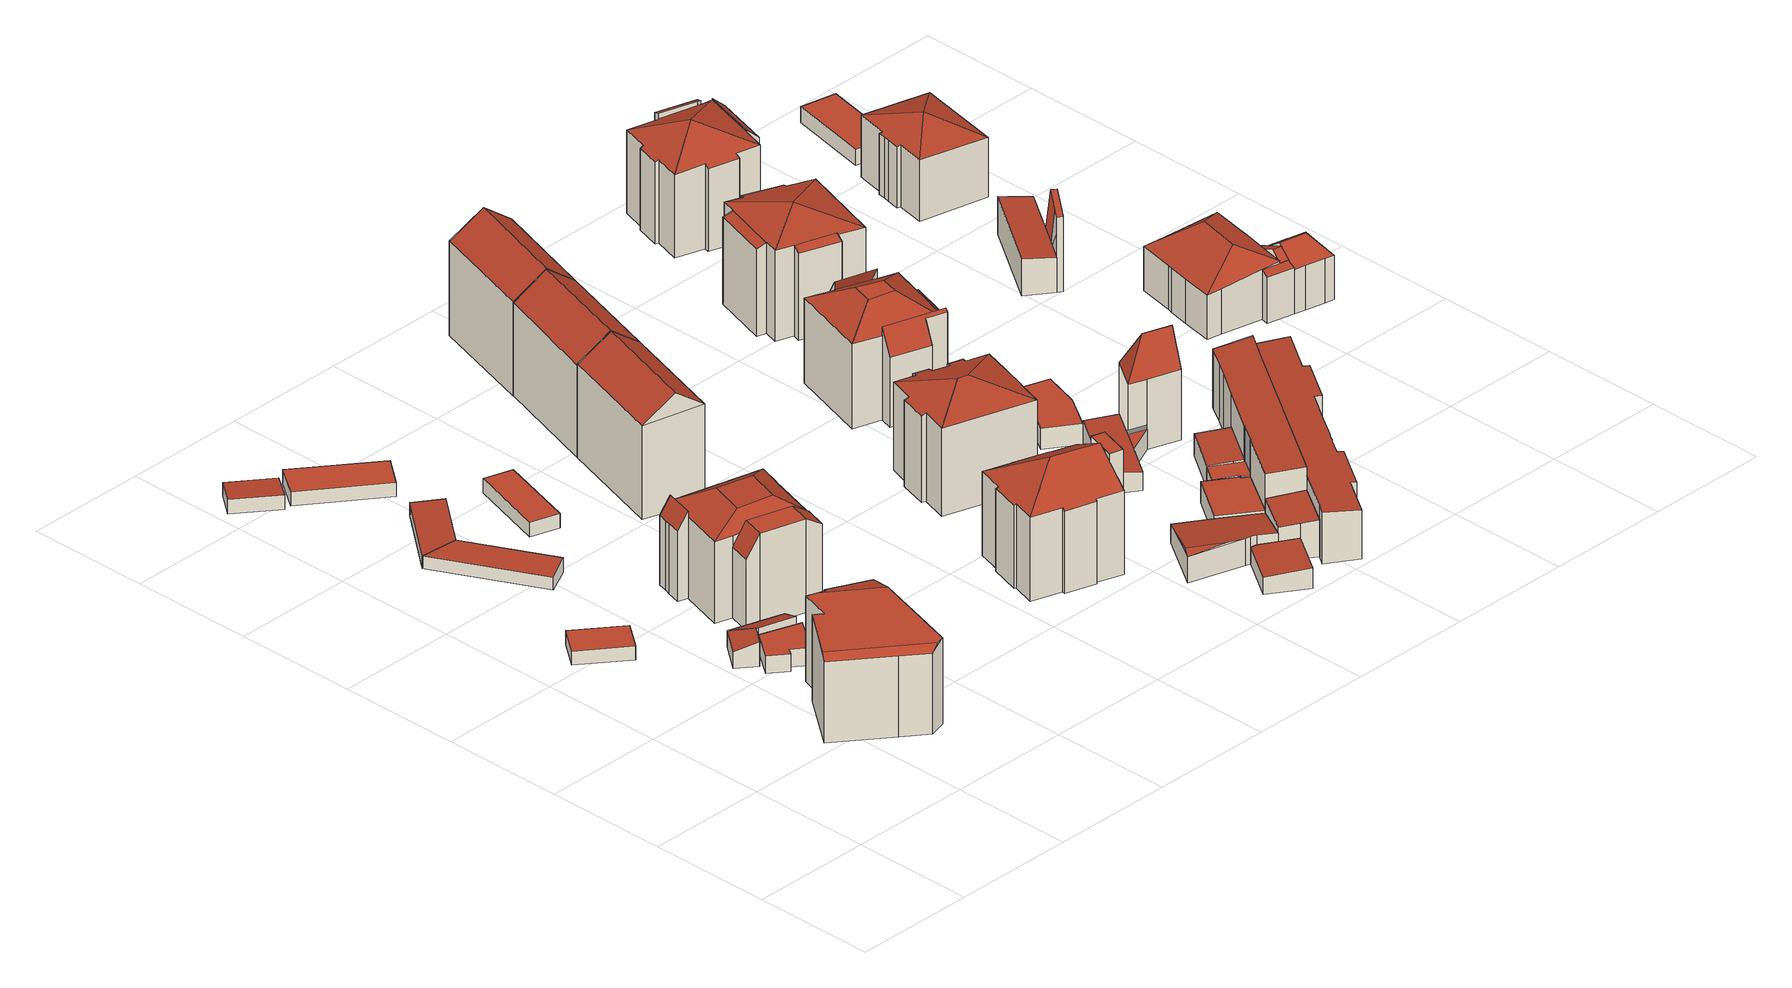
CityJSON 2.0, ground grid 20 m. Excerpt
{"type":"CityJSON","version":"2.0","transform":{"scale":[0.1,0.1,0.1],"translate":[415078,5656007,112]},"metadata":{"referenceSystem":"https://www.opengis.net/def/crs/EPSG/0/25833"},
"CityObjects":{
"building1":{"type":"Building","attributes":{"Dachtyp_tdc":"tdcPolyFlatRoof","Gemeindeschluessel":14612000,"Dachneigung":0,"QualitaetDacherkennung":91,"Geometrietyp2DReferenz":"3000","measuredHeight":2.32,"function":"31001_9998","roofType":"1000"},"geometry":[{"type":"Solid","lod":"2","boundaries":[[[[0,1,2,3]],[[1,4,5,2]],[[4,6,7,5]],[[6,0,3,7]],[[6,4,1,0]],[[3,2,5,7]]]],"semantics":{"surfaces":[{"type":"WallSurface"},{"type":"RoofSurface"},{"type":"GroundSurface"}],"values":[[0,0,0,0,1,2]]}}]},
"building2":{"type":"Building","attributes":{"Dachtyp_tdc":"tdcFreeFormRoof","Gemeindeschluessel":14612000,"Dachneigung":0.481,"QualitaetDacherkennung":54,"Geometrietyp2DReferenz":"3000","measuredHeight":14.29,"function":"31001_9998","roofType":"5000"},"geometry":[{"type":"Solid","lod":"2","boundaries":[[[[8,9,10,11]],[[9,12,13,10]],[[12,14,15,13]],[[14,16,17,15]],[[16,18,19,17]],[[18,20,21,19]],[[20,22,23,21]],[[22,24,25,23]],[[24,26,27,25]],[[26,28,29,27]],[[28,30,31,29]],[[30,32,33,31]],[[32,8,11,33]],[[34,28,26,24,22,20]],[[9,8,35,36,12]],[[35,32,30,34,20,18,16,14,36]],[[30,28,34]],[[8,32,35]],[[14,12,36]],[[11,10,13,15,17,19,21,23,25,27,29,31,33]]]],"semantics":{"surfaces":[{"type":"WallSurface"},{"type":"RoofSurface"},{"type":"GroundSurface"}],"values":[[0,0,0,0,0,0,0,0,0,0,0,0,0,1,1,1,0,0,0,2]]}}]},
"building3":{"type":"Building","attributes":{"Dachtyp_tdc":"tdcPolyFlatRoof","Gemeindeschluessel":14612000,"Dachneigung":20.09,"QualitaetDacherkennung":82,"Geometrietyp2DReferenz":"3000","measuredHeight":4.07,"function":"31001_9998","roofType":"2100"},"geometry":[{"type":"Solid","lod":"2","boundaries":[[[[37,38,39,40]],[[38,41,42,39]],[[41,43,44,42]],[[43,37,40,44]],[[43,41,38,37]],[[40,39,42,44]]]],"semantics":{"surfaces":[{"type":"WallSurface"},{"type":"RoofSurface"},{"type":"GroundSurface"}],"values":[[0,0,0,0,1,2]]}}]},
"building4":{"type":"Building","attributes":{"Dachtyp_tdc":"tdcPolyFlatRoof","Gemeindeschluessel":14612000,"Dachneigung":0,"QualitaetDacherkennung":80,"Geometrietyp2DReferenz":"3000","measuredHeight":2.81,"function":"31001_9998","roofType":"1000"},"geometry":[{"type":"Solid","lod":"2","boundaries":[[[[45,46,47,48]],[[46,49,50,47]],[[49,51,52,50]],[[51,53,54,52]],[[53,55,56,54]],[[55,45,48,56]],[[55,53,51,49,46,45]],[[48,47,50,52,54,56]]]],"semantics":{"surfaces":[{"type":"WallSurface"},{"type":"RoofSurface"},{"type":"GroundSurface"}],"values":[[0,0,0,0,0,0,1,2]]}}]},
"building5":{"type":"Building","attributes":{"Dachtyp_tdc":"tdcPolyFlatRoof","Gemeindeschluessel":14612000,"Dachneigung":2.93,"QualitaetDacherkennung":74,"Geometrietyp2DReferenz":"3000","measuredHeight":2.34,"function":"31001_2463","roofType":"2100"},"geometry":[{"type":"Solid","lod":"2","boundaries":[[[[57,58,59,60]],[[58,61,62,59]],[[61,63,64,62]],[[63,57,60,64]],[[63,61,58,57]],[[60,59,62,64]]]],"semantics":{"surfaces":[{"type":"WallSurface"},{"type":"RoofSurface"},{"type":"GroundSurface"}],"values":[[0,0,0,0,1,2]]}}]},
"building6":{"type":"Building","attributes":{"Dachtyp_tdc":"tdcPolyFlatRoof","Gemeindeschluessel":14612000,"Dachneigung":3.24,"QualitaetDacherkennung":71,"Geometrietyp2DReferenz":"3000","measuredHeight":2.36,"function":"31001_2463","roofType":"2100"},"geometry":[{"type":"Solid","lod":"2","boundaries":[[[[65,66,67,68]],[[66,69,70,67]],[[69,71,72,70]],[[71,69,66,65]],[[68,67,70,72]],[[71,65,68,72]]]],"semantics":{"surfaces":[{"type":"WallSurface"},{"type":"RoofSurface"},{"type":"GroundSurface"}],"values":[[0,0,0,1,2,0]]}}]},
"building7":{"type":"Building","attributes":{"Dachtyp_tdc":"tdcPolyFlatRoof","Gemeindeschluessel":14612000,"Dachneigung":20.41,"QualitaetDacherkennung":67,"Geometrietyp2DReferenz":"3000","measuredHeight":3.92,"function":"31001_9998","roofType":"2100"},"geometry":[{"type":"Solid","lod":"2","boundaries":[[[[73,37,40,39]],[[37,74,75,40]],[[74,76,77,75]],[[76,78,79,77]],[[78,73,39,79]],[[78,76,74,37,73]],[[39,40,75,77,79]]]],"semantics":{"surfaces":[{"type":"WallSurface"},{"type":"RoofSurface"},{"type":"GroundSurface"}],"values":[[0,0,0,0,0,1,2]]}}]},
"building8":{"type":"Building","attributes":{"Dachtyp_tdc":"tdcPolyFlatRoof","Gemeindeschluessel":14612000,"Dachneigung":2.85,"QualitaetDacherkennung":88,"Geometrietyp2DReferenz":"3000","measuredHeight":2.34,"function":"31001_2463","roofType":"2100"},"geometry":[{"type":"Solid","lod":"2","boundaries":[[[[80,81,82,83]],[[81,58,59,82]],[[58,57,60,59]],[[57,80,83,60]],[[57,58,81,80]],[[83,82,59,60]]]],"semantics":{"surfaces":[{"type":"WallSurface"},{"type":"RoofSurface"},{"type":"GroundSurface"}],"values":[[0,0,0,0,1,2]]}}]},
"building9":{"type":"Building","attributes":{"Dachtyp_tdc":"tdcPolyFlatRoof","Gemeindeschluessel":14612000,"Dachneigung":0,"QualitaetDacherkennung":80,"Geometrietyp2DReferenz":"3000","measuredHeight":2.3,"function":"31001_2463","roofType":"1000"},"geometry":[{"type":"Solid","lod":"2","boundaries":[[[[84,85,86,87]],[[85,88,89,86]],[[88,90,91,89]],[[90,84,87,91]],[[90,88,85,84]],[[87,86,89,91]]]],"semantics":{"surfaces":[{"type":"WallSurface"},{"type":"RoofSurface"},{"type":"GroundSurface"}],"values":[[0,0,0,0,1,2]]}}]},
"building10":{"type":"Building","attributes":{"Gemeindeschluessel":14612000,"Geometrietyp2DReferenz":"3000","function":"31001_9998","roofType":"9999"},"children":["building10-1","building10-2","building10-3"]},
"building10-1":{"type":"BuildingPart","attributes":{"Dachtyp_tdc":"tdcCutGableRoof","Dachneigung":0.78,"QualitaetDacherkennung":26,"Geometrietyp2DReferenz":"3000","measuredHeight":15.44,"roofType":"9999"},"parents":["building10"],"geometry":[{"type":"MultiSurface","lod":"2","boundaries":[[[92,93,94,95]],[[93,96,97,94]],[[96,98,99,97]],[[98,100,101,99]],[[100,102,103,101]],[[102,104,105,103]],[[98,96,93,92,106]],[[107,108,104,102,100]],[[106,107,100,98]],[[95,94,97,99,101,103,105,109,110]]],"semantics":{"surfaces":[{"type":"WallSurface"},{"type":"RoofSurface"},{"type":"GroundSurface"}],"values":[0,0,0,0,0,0,1,1,1,2]}}]},
"building10-2":{"type":"BuildingPart","attributes":{"Dachtyp_tdc":"tdcCutTentRoof","Dachneigung":31.89,"QualitaetDacherkennung":54,"Geometrietyp2DReferenz":"3000","measuredHeight":16.78,"roofType":"9999"},"parents":["building10"],"geometry":[{"type":"MultiSurface","lod":"2","boundaries":[[[111,112,113,114]],[[112,115,116,113]],[[115,92,95,116]],[[117,105,104]],[[117,118,119,105]],[[118,120,121,119]],[[122,123,124,125]],[[123,111,114,124]],[[92,115,112,111,123,126,127]],[[118,117,108,128,129,92,127,130]],[[122,120,118,130,131]],[[123,122,131,126]],[[131,130,127,126]],[[114,113,116,95,110,109,105,119,121,125,124]]],"semantics":{"surfaces":[{"type":"WallSurface"},{"type":"RoofSurface"},{"type":"GroundSurface"}],"values":[0,0,0,0,0,0,0,0,1,1,1,1,1,2]}}]},
"building10-3":{"type":"BuildingPart","attributes":{"Dachtyp_tdc":"tdcPolyFlatRoof","Dachneigung":59.83,"QualitaetDacherkennung":34,"Geometrietyp2DReferenz":"3000","measuredHeight":14.35,"roofType":"2100"},"parents":["building10"],"geometry":[{"type":"MultiSurface","lod":"2","boundaries":[[[132,133,134,135]],[[133,136,137,134]],[[136,138,139,137]],[[138,140,122,125,139]],[[141,132,135,121,120]],[[141,140,138,136,133,132]],[[135,134,137,139,125,121]]],"semantics":{"surfaces":[{"type":"WallSurface"},{"type":"RoofSurface"},{"type":"GroundSurface"}],"values":[0,0,0,0,0,1,2]}}]},
"building11":{"type":"Building","attributes":{"Dachtyp_tdc":"tdcPolyFlatRoof","Gemeindeschluessel":14612000,"Dachneigung":0,"QualitaetDacherkennung":66,"Geometrietyp2DReferenz":"3000","measuredHeight":2.48,"function":"31001_2463","roofType":"1000"},"geometry":[{"type":"Solid","lod":"2","boundaries":[[[[142,143,144,145]],[[143,146,147,144]],[[146,148,149,147]],[[148,142,145,149]],[[148,146,143,142]],[[145,144,147,149]]]],"semantics":{"surfaces":[{"type":"WallSurface"},{"type":"RoofSurface"},{"type":"GroundSurface"}],"values":[[0,0,0,0,1,2]]}}]},
"building12":{"type":"Building","attributes":{"Dachtyp_tdc":"tdcGableRoof","Gemeindeschluessel":14612000,"Dachneigung":35.31,"QualitaetDacherkennung":87,"Geometrietyp2DReferenz":"3000","measuredHeight":19.2,"function":"31001_9998","roofType":"3100"},"geometry":[{"type":"Solid","lod":"2","boundaries":[[[[150,151,152,153]],[[151,154,155,152]],[[154,156,157,155]],[[156,150,153,157]],[[154,151,158]],[[150,156,159]],[[151,150,159,158]],[[156,154,158,159]],[[153,152,155,157]]]],"semantics":{"surfaces":[{"type":"WallSurface"},{"type":"RoofSurface"},{"type":"GroundSurface"}],"values":[[0,0,0,0,0,0,1,1,2]]}}]},
"building13":{"type":"Building","attributes":{"Gemeindeschluessel":14612000,"Geometrietyp2DReferenz":"3000","function":"31001_9998","roofType":"9999"},"children":["building13-1","building13-2"]},
"building13-1":{"type":"BuildingPart","attributes":{"Dachtyp_tdc":"tdcPolyFlatRoof","Dachneigung":0,"QualitaetDacherkennung":72,"Geometrietyp2DReferenz":"3000","measuredHeight":17.64,"roofType":"1000"},"parents":["building13"],"geometry":[{"type":"MultiSurface","lod":"2","boundaries":[[[160,161,162]],[[160,163,164,161]],[[163,165,166,164]],[[165,167,168,169,166]],[[167,165,163,160,170,171,172]],[[161,164,166,169,173]]],"semantics":{"surfaces":[{"type":"WallSurface"},{"type":"RoofSurface"},{"type":"GroundSurface"}],"values":[0,0,0,0,1,2]}}]},
"building13-2":{"type":"BuildingPart","attributes":{"Dachtyp_tdc":"tdcHipAndGableRoof","Dachneigung":30.25,"QualitaetDacherkennung":45,"Geometrietyp2DReferenz":"3000","measuredHeight":17.91,"roofType":"5000"},"parents":["building13"],"geometry":[{"type":"MultiSurface","lod":"2","boundaries":[[[174,175,176,177]],[[175,178,179,176]],[[178,162,161,179]],[[168,180,181,169]],[[180,182,183,181]],[[182,184,185,183]],[[184,186,187,185]],[[186,188,189,187]],[[188,190,191,189]],[[190,192,193,191]],[[192,194,195,193]],[[194,196,197,195]],[[196,198,199,197]],[[198,200,201,199]],[[200,202,203,201]],[[202,204,205,203]],[[204,174,177,205]],[[200,198,196,194,192,190,206]],[[190,188,186,184,182,180,168,172,207,206]],[[207,170,162,178,175,174,204,202,200,206]],[[177,176,179,161,173,169,181,183,185,187,189,191,193,195,197,199,201,203,205]]],"semantics":{"surfaces":[{"type":"WallSurface"},{"type":"RoofSurface"},{"type":"GroundSurface"}],"values":[0,0,0,0,0,0,0,0,0,0,0,0,0,0,0,0,0,1,1,1,2]}}]},
"building14":{"type":"Building","attributes":{"Dachtyp_tdc":"tdcGableRoof","Gemeindeschluessel":14612000,"Dachneigung":37.18,"QualitaetDacherkennung":87,"Geometrietyp2DReferenz":"3000","measuredHeight":19.33,"function":"31001_9998","roofType":"3100"},"geometry":[{"type":"Solid","lod":"2","boundaries":[[[[208,209,210,152]],[[209,211,212,210]],[[211,154,155,212]],[[154,208,152,155]],[[211,209,213]],[[208,154,214]],[[209,208,214,213]],[[154,211,213,214]],[[152,210,212,155]]]],"semantics":{"surfaces":[{"type":"WallSurface"},{"type":"RoofSurface"},{"type":"GroundSurface"}],"values":[[0,0,0,0,0,0,1,1,2]]}}]},
"building15":{"type":"Building","attributes":{"Dachtyp_tdc":"tdcPolyFlatRoof","Gemeindeschluessel":14612000,"Dachneigung":5.31,"QualitaetDacherkennung":79,"Geometrietyp2DReferenz":"3000","measuredHeight":3.37,"function":"31001_9998","roofType":"2100"},"geometry":[{"type":"Solid","lod":"2","boundaries":[[[[215,216,217,218]],[[216,219,220,217]],[[219,221,222,220]],[[221,223,224,222]],[[223,225,226,224]],[[225,215,218,226]],[[225,223,221,219,216,215]],[[218,217,220,222,224,226]]]],"semantics":{"surfaces":[{"type":"WallSurface"},{"type":"RoofSurface"},{"type":"GroundSurface"}],"values":[[0,0,0,0,0,0,1,2]]}}]},
"building16":{"type":"Building","attributes":{"Dachtyp_tdc":"tdcFreeFormRoof","Gemeindeschluessel":14612000,"Dachneigung":10.67,"QualitaetDacherkennung":14,"Geometrietyp2DReferenz":"3000","measuredHeight":4.68,"function":"31001_9998","roofType":"5000"},"geometry":[{"type":"Solid","lod":"2","boundaries":[[[[227,228,222,229]],[[228,230,220,222]],[[230,231,217,220]],[[231,232,233,217]],[[232,234,235,233]],[[234,236,237,235]],[[236,238,239,237]],[[238,227,229,239]],[[232,231,230,228,227,238,236,240,241]],[[241,240,234]],[[234,232,241]],[[236,234,240]],[[229,222,220,217,233,235,237,239]]]],"semantics":{"surfaces":[{"type":"WallSurface"},{"type":"RoofSurface"},{"type":"GroundSurface"}],"values":[[0,0,0,0,0,0,0,0,1,1,0,0,2]]}}]},
"building17":{"type":"Building","attributes":{"Dachtyp_tdc":"tdcGableRoof","Gemeindeschluessel":14612000,"Dachneigung":35.47,"QualitaetDacherkennung":88,"Geometrietyp2DReferenz":"3000","measuredHeight":19.32,"function":"31001_9998","roofType":"3100"},"geometry":[{"type":"Solid","lod":"2","boundaries":[[[[242,243,244,245]],[[243,246,247,244]],[[246,211,248,247]],[[211,242,245,248]],[[246,243,249]],[[242,211,250]],[[243,242,250,249]],[[211,246,249,250]],[[245,244,247,248]]]],"semantics":{"surfaces":[{"type":"WallSurface"},{"type":"RoofSurface"},{"type":"GroundSurface"}],"values":[[0,0,0,0,0,0,1,1,2]]}}]},
"building18":{"type":"Building","attributes":{"Gemeindeschluessel":14612000,"Geometrietyp2DReferenz":"3000","function":"31001_9998","roofType":"9999"},"children":["building18-1","building18-2"]},
"building18-1":{"type":"BuildingPart","attributes":{"Dachtyp_tdc":"tdcHipRoof","Dachneigung":19.83,"QualitaetDacherkennung":75,"Geometrietyp2DReferenz":"3000","measuredHeight":17.03,"roofType":"3200"},"parents":["building18"],"geometry":[{"type":"MultiSurface","lod":"2","boundaries":[[[251,252,253,254]],[[252,255,256,253]],[[255,257,258,256]],[[257,259,260,258]],[[259,261,262,260]],[[261,263,264,262]],[[263,265,266,267,264]],[[268,269,270,271,272]],[[269,273,274,270]],[[273,275,276,274]],[[275,277,278,276]],[[277,279,280,278]],[[279,281,282,280]],[[281,283,284,282]],[[283,285,286,284]],[[285,287,288,286]],[[287,289,290,288]],[[289,251,254,290]],[[285,283,281,279,277,275,291]],[[273,269,268,265,263,292]],[[275,273,292,291]],[[263,261,259,257,255,252,251,289,287,285,291,292]],[[254,253,256,258,260,262,264,267,271,270,274,276,278,280,282,284,286,288,290]]],"semantics":{"surfaces":[{"type":"WallSurface"},{"type":"RoofSurface"},{"type":"GroundSurface"}],"values":[0,0,0,0,0,0,0,0,0,0,0,0,0,0,0,0,0,0,1,1,1,1,2]}}]},
"building18-2":{"type":"BuildingPart","attributes":{"Dachtyp_tdc":"tdcFreeFormRoof","Dachneigung":10.8,"QualitaetDacherkennung":45,"Geometrietyp2DReferenz":"3000","measuredHeight":12.2,"roofType":"5000"},"parents":["building18"],"geometry":[{"type":"MultiSurface","lod":"2","boundaries":[[[266,293,294,267]],[[293,295,296,294]],[[295,272,271,296]],[[297,272,295]],[[298,297,295,293]],[[298,293,266]],[[297,298,266,272]],[[267,294,296,271]]],"semantics":{"surfaces":[{"type":"WallSurface"},{"type":"RoofSurface"},{"type":"GroundSurface"}],"values":[0,0,0,1,1,1,1,2]}}]},
"building19":{"type":"Building","attributes":{"Dachtyp_tdc":"tdcPolyFlatRoof","Gemeindeschluessel":14612000,"Dachneigung":6.23,"QualitaetDacherkennung":71,"Geometrietyp2DReferenz":"3000","measuredHeight":6.04,"function":"31001_9998","roofType":"2100"},"geometry":[{"type":"Solid","lod":"2","boundaries":[[[[299,300,222,224]],[[300,301,229,222]],[[301,302,303,229]],[[302,304,305,303]],[[304,299,224,305]],[[304,302,301,300,299]],[[224,222,229,303,305]]]],"semantics":{"surfaces":[{"type":"WallSurface"},{"type":"RoofSurface"},{"type":"GroundSurface"}],"values":[[0,0,0,0,0,1,2]]}}]},
"building20":{"type":"Building","attributes":{"Dachtyp_tdc":"tdcPolyFlatRoof","Gemeindeschluessel":14612000,"Dachneigung":0,"QualitaetDacherkennung":65,"Geometrietyp2DReferenz":"3000","measuredHeight":3.52,"function":"31001_9998","roofType":"1000"},"geometry":[{"type":"Solid","lod":"2","boundaries":[[[[306,307,308,309]],[[307,310,311,308]],[[310,312,313,311]],[[312,314,315,313]],[[314,316,317,315]],[[316,318,319,317]],[[318,320,321,319]],[[320,306,309,321]],[[320,318,316,314,312,310,307,306]],[[309,308,311,313,315,317,319,321]]]],"semantics":{"surfaces":[{"type":"WallSurface"},{"type":"RoofSurface"},{"type":"GroundSurface"}],"values":[[0,0,0,0,0,0,0,0,1,2]]}}]},
"building21":{"type":"Building","attributes":{"Gemeindeschluessel":14612000,"Geometrietyp2DReferenz":"3000","function":"31001_9998","roofType":"9999"},"children":["building21-1","building21-2","building21-3","building21-4"]},
"building21-1":{"type":"BuildingPart","attributes":{"Dachtyp_tdc":"tdcCutTentRoof","Dachneigung":30.89,"QualitaetDacherkennung":55,"Geometrietyp2DReferenz":"3000","measuredHeight":16.81,"roofType":"9999"},"parents":["building21"],"geometry":[{"type":"MultiSurface","lod":"2","boundaries":[[[322,323,324,325]],[[323,326,327,324]],[[328,329,330,331]],[[329,332,333,330]],[[332,334,335,333]],[[334,336,335]],[[337,338,339,340,341]],[[342,343,344,345]],[[343,322,325,344]],[[322,343,346,347]],[[329,328,326,323,322,347,348]],[[338,337,334,332,329,348,349]],[[343,342,338,349,346]],[[349,348,347,346]],[[325,324,327,331,330,333,335,340,339,345,344]]],"semantics":{"surfaces":[{"type":"WallSurface"},{"type":"RoofSurface"},{"type":"GroundSurface"}],"values":[0,0,0,0,0,0,0,0,0,1,1,1,1,1,2]}}]},
"building21-2":{"type":"BuildingPart","attributes":{"Dachtyp_tdc":"tdcPolyFlatRoof","Dachneigung":14.44,"QualitaetDacherkennung":72,"Geometrietyp2DReferenz":"3000","measuredHeight":12.37,"roofType":"2100"},"parents":["building21"],"geometry":[{"type":"MultiSurface","lod":"2","boundaries":[[[336,350,351,335]],[[350,352,353,351]],[[352,341,340,353]],[[341,352,350,336]],[[335,351,353,340]]],"semantics":{"surfaces":[{"type":"WallSurface"},{"type":"RoofSurface"},{"type":"GroundSurface"}],"values":[0,0,0,1,2]}}]},
"building21-3":{"type":"BuildingPart","attributes":{"Dachtyp_tdc":"tdcPolyFlatRoof","Dachneigung":57.44,"QualitaetDacherkennung":43,"Geometrietyp2DReferenz":"3000","measuredHeight":15.09,"roofType":"2100"},"parents":["building21"],"geometry":[{"type":"MultiSurface","lod":"2","boundaries":[[[354,355,331,356]],[[355,328,331]],[[357,358,359,327,326]],[[358,354,356,359]],[[358,357,355,354]],[[356,331,327,359]]],"semantics":{"surfaces":[{"type":"WallSurface"},{"type":"RoofSurface"},{"type":"GroundSurface"}],"values":[0,0,0,0,1,2]}}]},
"building21-4":{"type":"BuildingPart","attributes":{"Dachtyp_tdc":"tdcPolyFlatRoof","Dachneigung":58.84,"QualitaetDacherkennung":49,"Geometrietyp2DReferenz":"3000","measuredHeight":15.31,"roofType":"2100"},"parents":["building21"],"geometry":[{"type":"MultiSurface","lod":"2","boundaries":[[[360,361,342,345,362]],[[363,364,365,339,338]],[[364,366,367,365]],[[366,368,369,367]],[[368,360,362,369]],[[368,366,364,363,361,360]],[[362,345,339,365,367,369]]],"semantics":{"surfaces":[{"type":"WallSurface"},{"type":"RoofSurface"},{"type":"GroundSurface"}],"values":[0,0,0,0,0,1,2]}}]},
"building22":{"type":"Building","attributes":{"Gemeindeschluessel":14612000,"Geometrietyp2DReferenz":"3000","function":"31001_9998","roofType":"9999"},"children":["building22-1","building22-2","building22-3"]},
"building22-1":{"type":"BuildingPart","attributes":{"Dachtyp_tdc":"tdcPolyFlatRoof","Dachneigung":5.98,"QualitaetDacherkennung":62,"Geometrietyp2DReferenz":"3000","measuredHeight":3.75,"roofType":"2100"},"parents":["building22"],"geometry":[{"type":"MultiSurface","lod":"2","boundaries":[[[370,371,372,373]],[[371,374,375,372]],[[374,376,377,375]],[[378,379,380,381]],[[379,370,373,380]],[[379,378,382,376,374,371,370]],[[373,372,375,377,383,381,380]]],"semantics":{"surfaces":[{"type":"WallSurface"},{"type":"RoofSurface"},{"type":"GroundSurface"}],"values":[0,0,0,0,0,1,2]}}]},
"building22-2":{"type":"BuildingPart","attributes":{"Dachtyp_tdc":"tdcFreeFormRoof","Dachneigung":63.34,"QualitaetDacherkennung":6,"Geometrietyp2DReferenz":"3000","measuredHeight":17.36,"roofType":"5000"},"parents":["building22"],"geometry":[{"type":"MultiSurface","lod":"2","boundaries":[[[384,385,386,387]],[[385,388,389,386]],[[388,390,391,389]],[[390,392,393,394,391]],[[395,377,376]],[[395,384,387,377]],[[396,392,390,388,397]],[[388,385,384,395,397]],[[395,396,397]],[[387,386,389,391,394,383,377]]],"semantics":{"surfaces":[{"type":"WallSurface"},{"type":"RoofSurface"},{"type":"GroundSurface"}],"values":[0,0,0,0,0,0,1,1,1,2]}}]},
"building22-3":{"type":"BuildingPart","attributes":{"Dachtyp_tdc":"tdcPolyFlatRoof","Dachneigung":0,"QualitaetDacherkennung":52,"Geometrietyp2DReferenz":"3000","measuredHeight":3.3,"roofType":"1000"},"parents":["building22"],"geometry":[{"type":"MultiSurface","lod":"2","boundaries":[[[393,398,378,381,394]],[[393,399,398]],[[381,383,394]]],"semantics":{"surfaces":[{"type":"WallSurface"},{"type":"RoofSurface"},{"type":"GroundSurface"}],"values":[0,1,2]}}]},
"building23":{"type":"Building","attributes":{"Dachtyp_tdc":"tdcPolyFlatRoof","Gemeindeschluessel":14612000,"Dachneigung":0,"QualitaetDacherkennung":82,"Geometrietyp2DReferenz":"3000","measuredHeight":3.41,"function":"31001_9998","roofType":"1000"},"geometry":[{"type":"Solid","lod":"2","boundaries":[[[[400,401,402,403]],[[401,404,405,402]],[[404,406,407,405]],[[406,408,409,407]],[[408,410,411,409]],[[410,400,403,411]],[[410,408,406,404,401,400]],[[403,402,405,407,409,411]]]],"semantics":{"surfaces":[{"type":"WallSurface"},{"type":"RoofSurface"},{"type":"GroundSurface"}],"values":[[0,0,0,0,0,0,1,2]]}}]},
"building24":{"type":"Building","attributes":{"Dachtyp_tdc":"tdcPolyFlatRoof","Gemeindeschluessel":14612000,"Dachneigung":5.12,"QualitaetDacherkennung":70,"Geometrietyp2DReferenz":"3000","measuredHeight":4,"function":"31001_9998","roofType":"2100"},"geometry":[{"type":"Solid","lod":"2","boundaries":[[[[412,413,414,415]],[[413,416,417,414]],[[416,418,419,417]],[[418,420,421,419]],[[420,412,415,421]],[[420,418,416,413,412]],[[415,414,417,419,421]]]],"semantics":{"surfaces":[{"type":"WallSurface"},{"type":"RoofSurface"},{"type":"GroundSurface"}],"values":[[0,0,0,0,0,1,2]]}}]},
"building25":{"type":"Building","attributes":{"Gemeindeschluessel":14612000,"Geometrietyp2DReferenz":"3000","function":"31001_9998","roofType":"9999"},"children":["building25-1","building25-2"]},
"building25-1":{"type":"BuildingPart","attributes":{"Dachtyp_tdc":"tdcPolyFlatRoof","Dachneigung":2.76,"QualitaetDacherkennung":46,"Geometrietyp2DReferenz":"3000","measuredHeight":3.81,"roofType":"2100"},"parents":["building25"],"geometry":[{"type":"MultiSurface","lod":"2","boundaries":[[[422,423,424,425]],[[423,426,427,424]],[[426,428,429,427]],[[428,430,431,429]],[[430,310,432,431]],[[310,433,434,432]],[[433,435,436,434]],[[435,437,438,436]],[[437,439,440,438]],[[437,435,433,310,430,428,426,423,422,439]],[[440,425,424,427,429,431,432,434,436,438]]],"semantics":{"surfaces":[{"type":"WallSurface"},{"type":"RoofSurface"},{"type":"GroundSurface"}],"values":[0,0,0,0,0,0,0,0,0,1,2]}}]},
"building25-2":{"type":"BuildingPart","attributes":{"Dachtyp_tdc":"tdcPolyFlatRoof","Dachneigung":4.5,"QualitaetDacherkennung":72,"Geometrietyp2DReferenz":"3000","measuredHeight":10.06,"roofType":"2100"},"parents":["building25"],"geometry":[{"type":"MultiSurface","lod":"2","boundaries":[[[441,442,438,440,439]],[[442,443,444,438]],[[443,445,446,444]],[[445,447,448,446]],[[447,449,450,448]],[[449,451,452,450]],[[451,453,454,452]],[[453,455,456,454]],[[455,457,458,456]],[[457,459,460,458]],[[459,461,424,460]],[[461,462,422,425,424]],[[461,459,457,455,453,451,449,447,445,443,442,441,462]],[[425,440,438,444,446,448,450,452,454,456,458,460,424]]],"semantics":{"surfaces":[{"type":"WallSurface"},{"type":"RoofSurface"},{"type":"GroundSurface"}],"values":[0,0,0,0,0,0,0,0,0,0,0,0,1,2]}}]},
"building26":{"type":"Building","attributes":{"Dachtyp_tdc":"tdcPolyFlatRoof","Gemeindeschluessel":14612000,"Dachneigung":4.79,"QualitaetDacherkennung":76,"Geometrietyp2DReferenz":"3000","measuredHeight":8.54,"function":"31001_9998","roofType":"2100"},"geometry":[{"type":"Solid","lod":"2","boundaries":[[[[463,464,465,466]],[[464,467,468,465]],[[467,469,470,468]],[[469,471,472,470]],[[471,473,474,472]],[[473,475,476,474]],[[475,477,478,476]],[[477,479,480,478]],[[479,481,482,480]],[[481,483,484,482]],[[483,485,486,484]],[[485,487,488,486]],[[487,489,305,488]],[[489,490,303,305]],[[490,491,492,303]],[[491,493,494,492]],[[493,495,496,494]],[[495,497,498,496]],[[497,499,500,498]],[[499,501,502,500]],[[501,463,466,502]],[[501,499,497,495,493,491,490,489,487,485,483,481,479,477,475,473,471,469,467,464,463]],[[466,465,468,470,472,474,476,478,480,482,484,486,488,305,303,492,494,496,498,500,502]]]],"semantics":{"surfaces":[{"type":"WallSurface"},{"type":"RoofSurface"},{"type":"GroundSurface"}],"values":[[0,0,0,0,0,0,0,0,0,0,0,0,0,0,0,0,0,0,0,0,0,1,2]]}}]},
"building27":{"type":"Building","attributes":{"Gemeindeschluessel":14612000,"Geometrietyp2DReferenz":"3000","function":"31001_9998","roofType":"9999"},"children":["building27-1","building27-2","building27-3"]},
"building27-1":{"type":"BuildingPart","attributes":{"Dachtyp_tdc":"tdcTentRoof","Dachneigung":16.96,"QualitaetDacherkennung":66,"Geometrietyp2DReferenz":"3000","measuredHeight":16.94,"roofType":"3500"},"parents":["building27"],"geometry":[{"type":"MultiSurface","lod":"2","boundaries":[[[503,504,505,506]],[[504,507,508,505]],[[507,509,510,511,508]],[[512,513,514]],[[512,515,516,513]],[[515,517,518,516]],[[517,519,520,518]],[[519,521,522,520]],[[521,523,524,522]],[[523,525,526,524]],[[525,527,528,526]],[[527,529,530,528]],[[515,512,509,507,504,531]],[[525,523,521,519,517,515,531]],[[527,525,531]],[[504,503,529,527,531]],[[505,508,511,513,516,518,520,522,524,526,528,530,506]]],"semantics":{"surfaces":[{"type":"WallSurface"},{"type":"RoofSurface"},{"type":"GroundSurface"}],"values":[0,0,0,0,0,0,0,0,0,0,0,0,1,1,1,1,2]}}]},
"building27-2":{"type":"BuildingPart","attributes":{"Dachtyp_tdc":"tdcPolyFlatRoof","Dachneigung":22.88,"QualitaetDacherkennung":30,"Geometrietyp2DReferenz":"3000","measuredHeight":14.89,"roofType":"2100"},"parents":["building27"],"geometry":[{"type":"MultiSurface","lod":"2","boundaries":[[[532,503,506,533]],[[534,535,536,530,529]],[[535,537,538,536]],[[537,532,533,538]],[[537,535,534,503,532]],[[533,506,530,536,538]]],"semantics":{"surfaces":[{"type":"WallSurface"},{"type":"RoofSurface"},{"type":"GroundSurface"}],"values":[0,0,0,0,1,2]}}]},
"building27-3":{"type":"BuildingPart","attributes":{"Dachtyp_tdc":"tdcPolyFlatRoof","Dachneigung":21.5,"QualitaetDacherkennung":31,"Geometrietyp2DReferenz":"3000","measuredHeight":14.92,"roofType":"2100"},"parents":["building27"],"geometry":[{"type":"MultiSurface","lod":"2","boundaries":[[[539,514,513,540]],[[510,541,542,511]],[[541,539,540,542]],[[541,510,514,539]],[[540,513,511,542]]],"semantics":{"surfaces":[{"type":"WallSurface"},{"type":"RoofSurface"},{"type":"GroundSurface"}],"values":[0,0,0,1,2]}}]},
"building28":{"type":"Building","attributes":{"Gemeindeschluessel":14612000,"Geometrietyp2DReferenz":"3000","function":"31001_9998","roofType":"9999"},"children":["building28-1","building28-2","building28-3"]},
"building28-1":{"type":"BuildingPart","attributes":{"Dachtyp_tdc":"tdcTentRoof","Dachneigung":25.42,"QualitaetDacherkennung":40,"Geometrietyp2DReferenz":"3000","measuredHeight":17.26,"roofType":"3500"},"parents":["building28"],"geometry":[{"type":"MultiSurface","lod":"2","boundaries":[[[543,544,545,546]],[[544,547,548,545]],[[547,549,550,548]],[[549,551,552,550]],[[551,553,554,552]],[[553,555,556,554]],[[555,557,558,556]],[[557,559,560,558]],[[559,561,560]],[[562,563,564,565]],[[566,567,568,569]],[[567,570,571,568]],[[570,572,573,571]],[[572,543,546,573]],[[557,555,553,551,549,547,574]],[[563,562,561,559,557,574]],[[567,566,563,574]],[[547,544,543,572,570,567,574]],[[546,545,548,550,552,554,556,558,560,565,564,569,568,571,573]]],"semantics":{"surfaces":[{"type":"WallSurface"},{"type":"RoofSurface"},{"type":"GroundSurface"}],"values":[0,0,0,0,0,0,0,0,0,0,0,0,0,0,1,1,1,1,2]}}]},
"building28-2":{"type":"BuildingPart","attributes":{"Dachtyp_tdc":"tdcPolyFlatRoof","Dachneigung":24.11,"QualitaetDacherkennung":46,"Geometrietyp2DReferenz":"3000","measuredHeight":14.97,"roofType":"2100"},"parents":["building28"],"geometry":[{"type":"MultiSurface","lod":"2","boundaries":[[[575,560,561]],[[575,576,577,560]],[[576,578,579,577]],[[578,580,562,565,579]],[[580,578,576,575]],[[560,577,579,565]]],"semantics":{"surfaces":[{"type":"WallSurface"},{"type":"RoofSurface"},{"type":"GroundSurface"}],"values":[0,0,0,0,1,2]}}]},
"building28-3":{"type":"BuildingPart","attributes":{"Dachtyp_tdc":"tdcPolyFlatRoof","Dachneigung":41.82,"QualitaetDacherkennung":42,"Geometrietyp2DReferenz":"3000","measuredHeight":14.7,"roofType":"2100"},"parents":["building28"],"geometry":[{"type":"MultiSurface","lod":"2","boundaries":[[[581,582,566,569,583]],[[584,585,586,564,563]],[[585,581,583,586]],[[585,584,582,581]],[[583,569,564,586]]],"semantics":{"surfaces":[{"type":"WallSurface"},{"type":"RoofSurface"},{"type":"GroundSurface"}],"values":[0,0,0,1,2]}}]},
"building29":{"type":"Building","attributes":{"Gemeindeschluessel":14612000,"Geometrietyp2DReferenz":"3000","function":"31001_9998","roofType":"9999"},"children":["building29-1","building29-2"]},
"building29-1":{"type":"BuildingPart","attributes":{"Dachtyp_tdc":"tdcPolyFlatRoof","Dachneigung":5.18,"QualitaetDacherkennung":64,"Geometrietyp2DReferenz":"3000","measuredHeight":6.18,"roofType":"2100"},"parents":["building29"],"geometry":[{"type":"MultiSurface","lod":"2","boundaries":[[[587,588,589,590]],[[588,591,592,593,589]],[[594,595,596,597]],[[595,587,590,596]],[[595,594,598,599,591,588,587]],[[590,589,593,597,596]]],"semantics":{"surfaces":[{"type":"WallSurface"},{"type":"RoofSurface"},{"type":"GroundSurface"}],"values":[0,0,0,0,1,2]}}]},
"building29-2":{"type":"BuildingPart","attributes":{"Dachtyp_tdc":"tdcGableRoof","Dachneigung":69.02,"QualitaetDacherkennung":9,"Geometrietyp2DReferenz":"3000","measuredHeight":14.14,"roofType":"3100"},"parents":["building29"],"geometry":[{"type":"MultiSurface","lod":"2","boundaries":[[[592,600,601,593]],[[600,602,603,601]],[[602,604,594,597,603]],[[602,600,605]],[[600,592,599,606,605]],[[604,602,605,606]],[[593,601,603,597]]],"semantics":{"surfaces":[{"type":"WallSurface"},{"type":"RoofSurface"},{"type":"GroundSurface"}],"values":[0,0,0,0,1,1,2]}}]},
"building30":{"type":"Building","attributes":{"Gemeindeschluessel":14612000,"Geometrietyp2DReferenz":"3000","function":"31001_9998","roofType":"9999"},"children":["building30-1","building30-2","building30-3","building30-4"]},
"building30-1":{"type":"BuildingPart","attributes":{"Dachtyp_tdc":"tdcPolyFlatRoof","Dachneigung":20.36,"QualitaetDacherkennung":58,"Geometrietyp2DReferenz":"3000","measuredHeight":8.07,"roofType":"2100"},"parents":["building30"],"geometry":[{"type":"MultiSurface","lod":"2","boundaries":[[[607,608,609,610,611]],[[608,612,613,609]],[[614,615,612,608,607,616]],[[610,609,613,617,618]]],"semantics":{"surfaces":[{"type":"WallSurface"},{"type":"RoofSurface"},{"type":"GroundSurface"}],"values":[0,0,1,2]}}]},
"building30-2":{"type":"BuildingPart","attributes":{"Dachtyp_tdc":"tdcHipRoof","Dachneigung":24.95,"QualitaetDacherkennung":55,"Geometrietyp2DReferenz":"3000","measuredHeight":10.64,"roofType":"3200"},"parents":["building30"],"geometry":[{"type":"MultiSurface","lod":"2","boundaries":[[[619,620,621,622,623,624,625]],[[613,626,627,628,629,630,631,632,633,634,617]],[[635,636,626,613,612]],[[636,637,627,626]],[[637,638,628,627]],[[638,639,629,628]],[[639,640,630,629]],[[640,641,631,630]],[[641,642,632,631]],[[642,623,633,632]],[[623,622,643,634,633]],[[623,642,641,624]],[[637,636,635,619,625]],[[641,640,639,638,637,625,624]]],"semantics":{"surfaces":[{"type":"RoofSurface"},{"type":"GroundSurface"},{"type":"WallSurface"}],"values":[0,1,2,2,2,2,2,2,2,2,2,0,0,0]}}]},
"building30-3":{"type":"BuildingPart","attributes":{"Dachtyp_tdc":"tdcHipAndGableRoof","Dachneigung":35.45,"QualitaetDacherkennung":80,"Geometrietyp2DReferenz":"3000","measuredHeight":9.86,"roofType":"5000"},"parents":["building30"],"geometry":[{"type":"MultiSurface","lod":"2","boundaries":[[[644,645,646,647,648]],[[645,649,650,646]],[[649,651,652,650]],[[651,653,654,652]],[[653,655,656,654]],[[655,657,658,656]],[[657,659,660,658]],[[659,611,610,660]],[[655,653,661]],[[653,651,649,645,644,662,663,661]],[[663,664,665,616,611,659,657,655,661]],[[610,618,666,647,646,650,652,654,656,658,660]]],"semantics":{"surfaces":[{"type":"WallSurface"},{"type":"RoofSurface"},{"type":"GroundSurface"}],"values":[0,0,0,0,0,0,0,0,1,1,1,2]}}]},
"building30-4":{"type":"BuildingPart","attributes":{"Dachtyp_tdc":"tdcGableRoof","Dachneigung":26.77,"QualitaetDacherkennung":50,"Geometrietyp2DReferenz":"3000","measuredHeight":9.6,"roofType":"3100"},"parents":["building30"],"geometry":[{"type":"MultiSurface","lod":"2","boundaries":[[[667,648,647,668]],[[643,667,668,634]],[[643,621,669,670,664,671,662,672,667]],[[673,665,670,669,620,674]],[[667,672,644,648]],[[668,647,666,618,617,634]]],"semantics":{"surfaces":[{"type":"WallSurface"},{"type":"RoofSurface"},{"type":"GroundSurface"}],"values":[0,0,1,1,0,2]}}]},
"building31":{"type":"Building","attributes":{"Dachtyp_tdc":"tdcTentRoof","Gemeindeschluessel":14612000,"Dachneigung":23.67,"QualitaetDacherkennung":66,"Geometrietyp2DReferenz":"3000","measuredHeight":12.41,"function":"31001_9998","roofType":"3500"},"geometry":[{"type":"Solid","lod":"2","boundaries":[[[[675,676,677,678]],[[676,679,680,677]],[[679,681,682,680]],[[681,683,684,682]],[[683,685,686,684]],[[685,687,688,686]],[[687,689,690,688]],[[689,691,692,690]],[[691,693,694,692]],[[693,675,678,694]],[[675,693,695]],[[676,675,695]],[[691,689,687,685,683,681,679,676,695]],[[693,691,695]],[[678,677,680,682,684,686,688,690,692,694]]]],"semantics":{"surfaces":[{"type":"WallSurface"},{"type":"RoofSurface"},{"type":"GroundSurface"}],"values":[[0,0,0,0,0,0,0,0,0,0,1,1,1,1,2]]}}]},
"building32":{"type":"Building","attributes":{"Dachtyp_tdc":"tdcPolyFlatRoof","Gemeindeschluessel":14612000,"Dachneigung":0,"QualitaetDacherkennung":95,"Geometrietyp2DReferenz":"3000","measuredHeight":2.58,"function":"31001_9998","roofType":"1000"},"geometry":[{"type":"Solid","lod":"2","boundaries":[[[[696,697,698,699]],[[697,700,701,698]],[[700,702,703,701]],[[702,696,699,703]],[[702,700,697,696]],[[699,698,701,703]]]],"semantics":{"surfaces":[{"type":"WallSurface"},{"type":"RoofSurface"},{"type":"GroundSurface"}],"values":[[0,0,0,0,1,2]]}}]}
},
"vertices":[
[56,610,35],[90,654,35],[90,654,12],[56,610,12],[161,599,35],[161,599,12],[127,555,35],[127,555,12],
[272,120,146],[234,149,146],[234,149,13],[272,120,13],[150,213,147],[150,213,13],[219,302,155],[219,302,13],[233,292,155],[233,292,13],[249,343,154],[249,343,13],[266,338,154],[266,338,13],[280,334,153],[280,334,13],[282,339,151],[282,339,13],[283,339,151],[283,339,13],[357,316,144],[357,316,13],[313,170,155],[313,170,13],[301,128,155],[301,128,13],[345,277,154],[287,124,155],[158,223,155],
[239,485,40],[256,446,54],[256,446,13],[239,485,13],[233,417,54],[233,417,13],[204,440,40],[204,440,13],
[255,378,41],[227,399,41],[227,399,12],[255,378,12],[261,445,41],[261,445,12],[326,423,41],[326,423,12],[286,369,41],[286,369,12],[262,387,41],[262,387,12],
[93,934,35],[152,926,38],[152,926,14],[93,934,14],[222,785,38],[222,785,14],[178,763,35],[178,763,14],
[99,1217,38],[69,1177,41],[69,1177,17],[99,1217,17],[5,1226,41],[5,1226,17],[36,1265,38],[36,1265,17],
[256,446,52],[327,458,40],[327,458,13],[319,428,52],[319,428,13],[261,445,52],[261,445,13],
[182,1043,35],[221,1011,38],[221,1011,14],[182,1043,14],
[81,1177,40],[117,1226,40],[117,1226,17],[81,1177,17],[237,1134,40],[237,1134,17],[201,1088,40],[201,1088,17],
[415,500,152],[418,499,150],[418,499,12],[415,500,12],[407,462,150],[407,462,12],[382,469,166],[382,469,12],[311,490,165],[311,490,12],[290,497,128],[290,497,12],[301,534,128],[301,534,12],[394,507,166],[322,528,165],[312,531,148],[322,528,12],[394,507,12],
[453,618,150],[442,584,150],[442,584,12],[453,618,12],[440,585,152],[440,585,12],[301,534,147],[273,542,146],[273,542,12],[295,614,146],[295,614,12],[309,662,146],[451,619,152],[451,619,12],[309,662,12],[397,586,180],[380,531,180],[322,528,148],[394,507,151],[324,547,176],[342,605,176],
[279,619,127],[285,641,127],[285,641,12],[279,619,12],[289,652,126],[289,652,12],[293,667,127],[293,667,12],[309,662,155],[295,614,155],
[257,883,38],[295,1010,38],[295,1010,14],[257,883,14],[341,996,38],[341,996,14],[303,869,38],[303,869,14],
[397,800,169],[452,978,169],[452,978,15],[397,800,15],[547,948,175],[547,948,15],[492,770,175],[492,770,15],[504,962,207],[448,784,207],
[788,307,189],[788,307,13],[788,307,177],[809,301,189],[809,301,13],[793,250,189],[793,250,13],[772,256,189],[772,256,175],[772,256,13],[781,287,189],[780,282,189],[779,278,189],[780,282,13],
[766,367,147],[764,361,151],[764,361,13],[766,367,13],[801,349,151],[801,349,13],[760,217,151],[760,217,13],[717,230,151],[717,230,13],[715,227,149],[715,227,13],[666,242,148],[666,242,13],[667,247,151],[667,247,13],[618,262,151],[618,262,13],[630,301,151],[630,301,13],[627,302,149],[627,302,13],[642,352,149],[642,352,13],[646,350,151],[646,350,13],[659,394,151],[659,394,13],[709,379,151],[709,379,13],[710,385,147],[710,385,13],[705,307,192],[780,282,192],
[452,978,167],[508,1155,168],[508,1155,15],[602,1125,175],[602,1125,15],[558,1139,208],[503,962,208],
[857,41,40],[903,109,40],[903,109,12],[857,41,12],[913,106,41],[913,106,12],[936,88,43],[936,88,12],[961,69,46],[961,69,12],[916,2,46],[916,2,12],
[979,154,42],[936,88,57],[979,154,12],[913,106,56],[903,109,57],[895,111,57],[895,111,12],[806,138,55],[806,138,12],[867,229,42],[867,229,12],[919,195,42],[919,195,12],[816,153,59],[867,120,59],
[508,1155,169],[562,1330,169],[562,1330,14],[508,1155,14],[657,1301,175],[657,1301,14],[602,1125,14],[614,1314,208],[559,1139,208],
[799,631,154],[796,621,157],[796,621,12],[799,631,12],[823,613,157],[823,613,12],[826,622,154],[826,622,12],[850,615,154],[850,615,12],[847,605,157],[847,605,12],[882,594,157],[882,594,12],[869,551,157],[869,551,133],[869,551,12],[854,504,157],[854,505,157],[854,505,12],[854,504,12],[854,504,133],[841,462,157],[841,462,12],[695,507,157],[695,507,12],[709,550,157],[709,550,12],[702,552,154],[702,552,12],[716,599,154],[716,599,12],[723,597,157],[723,597,12],[737,640,157],[737,640,12],[772,629,157],[772,629,12],[775,639,154],[775,639,12],[777,554,182],[793,549,182],
[883,547,133],[883,547,12],[868,500,133],[868,500,12],[863,509,134],[874,542,134],
[961,69,70],[936,88,66],[979,154,66],[1027,120,73],[1027,120,12],[982,52,73],[982,52,12],
[919,195,46],[972,272,46],[972,272,11],[919,195,11],[985,263,46],[985,263,11],[1017,242,46],[1017,242,11],[1019,241,46],[1019,241,11],[1018,238,46],[1018,238,11],[1029,231,46],[1029,231,11],[979,154,46],[979,154,11],
[814,886,154],[861,871,152],[861,871,14],[814,886,14],[861,872,152],[861,872,14],[926,852,150],[958,842,149],[958,842,14],[926,852,14],[953,827,149],[953,827,14],[948,811,149],[948,811,14],[948,811,138],[930,753,149],[916,710,149],[916,710,14],[930,753,14],[930,753,138],[819,740,152],[773,754,154],[773,754,14],[819,740,14],[839,786,182],[850,822,182],[892,806,182],[883,776,182],
[961,807,135],[961,807,14],[943,749,135],[943,749,14],
[931,869,136],[926,852,165],[931,869,14],[861,872,165],[867,889,136],[867,889,14],
[812,718,129],[819,740,167],[812,718,14],[916,710,167],[916,707,162],[916,707,14],[882,717,162],[882,717,14],[876,698,129],[876,698,14],
[895,382,48],[926,430,48],[926,430,11],[895,382,11],[972,499,48],[972,499,11],[1026,481,42],[1026,481,11],[972,400,42],[939,352,42],[939,352,11],[972,400,11],[993,432,42],[993,432,11],
[1040,477,127],[1091,459,127],[1091,459,11],[1040,477,11],[1082,432,184],[1082,432,11],[1072,405,127],[1072,405,11],[1021,422,127],[1021,422,44],[1021,422,11],[1026,481,127],[993,432,127],[1037,447,184],
[972,400,44],[993,432,44],
[919,530,45],[950,576,45],[950,576,11],[919,530,11],[967,629,45],[967,629,11],[1023,611,45],[1023,611,11],[1004,550,45],[1004,550,11],[969,497,45],[969,497,11],
[1037,271,50],[1006,293,47],[1006,293,11],[1037,271,11],[1055,364,47],[1055,364,11],[1099,334,51],[1099,334,11],[1050,262,51],[1050,262,11],
[1030,230,48],[1029,231,48],[1029,231,10],[1030,230,10],[1018,238,48],[1018,238,10],[1019,241,48],[1019,241,10],[1017,242,48],[1017,242,10],[985,263,10],[1006,293,46],[1006,293,10],[1037,271,48],[1037,271,10],[1050,262,48],[1050,262,10],[1051,262,48],[1051,262,10],
[1051,262,106],[1050,262,106],[1099,334,106],[1099,334,10],[1130,378,106],[1130,378,10],[1146,402,106],[1146,402,10],[1162,428,106],[1162,428,10],[1166,434,106],[1166,434,10],[1224,412,111],[1224,412,10],[1195,370,111],[1195,370,10],[1027,120,111],[1027,120,10],[979,154,106],[979,154,10],[1029,231,106],[1030,230,106],
[1189,260,93],[1160,218,93],[1160,218,12],[1189,260,12],[1136,181,93],[1136,181,12],[1133,177,93],[1133,177,12],[1127,169,93],[1127,169,12],[1124,163,93],[1124,163,12],[1121,160,93],[1121,160,12],[1106,137,93],[1106,137,12],[1114,131,92],[1114,131,12],[1068,62,92],[1068,62,12],[1060,67,93],[1060,67,12],[1019,6,93],[1019,6,12],[972,37,97],[972,37,12],[982,52,97],[1027,120,97],[1195,370,97],[1195,370,12],[1224,412,97],[1224,412,12],[1280,393,93],[1280,393,12],[1235,327,93],[1235,327,12],[1244,321,92],[1244,321,12],[1199,254,92],[1199,254,12],
[893,981,163],[864,990,164],[864,990,14],[893,981,14],[871,1013,164],[871,1013,14],[871,1014,164],[871,1014,163],[871,1014,14],[900,1106,164],[900,1106,14],[900,1106,163],[907,1129,164],[907,1129,14],[937,1120,163],[937,1120,14],[939,1127,161],[939,1127,14],[1004,1107,158],[1004,1107,14],[1002,1100,160],[1002,1100,14],[1046,1086,158],[1046,1086,14],[1002,947,158],[1002,947,14],[958,961,160],[958,961,14],[952,1039,183],
[889,968,157],[889,968,14],[958,961,163],[958,960,163],[958,960,14],[954,947,157],[954,947,14],
[885,1111,157],[885,1111,14],[856,1018,157],[856,1018,14],
[970,1221,150],[973,1229,154],[973,1229,14],[970,1221,14],[926,1243,151],[926,1243,14],[939,1286,151],[939,1286,14],[934,1288,148],[934,1288,14],[946,1329,148],[946,1329,14],[951,1328,151],[951,1328,14],[965,1373,151],[965,1373,14],[1013,1358,153],[1013,1358,14],[1013,1358,154],[1078,1338,157],[1096,1333,158],[1096,1333,14],[1078,1338,14],[1068,1239,158],[1057,1203,158],[1057,1203,14],[1068,1239,14],[1020,1214,156],[1020,1214,14],[1018,1206,152],[1018,1206,14],[1006,1289,186],
[1013,1358,163],[1016,1368,159],[1016,1368,14],[1081,1348,159],[1081,1348,14],[1078,1338,163],
[1087,1234,143],[1068,1239,161],[1087,1234,14],[1096,1333,161],[1115,1327,143],[1115,1327,14],
[1289,967,70],[1329,936,66],[1329,936,9],[1289,967,9],[1292,883,66],[1292,883,11],[1292,883,9],[1235,801,66],[1194,830,70],[1194,830,9],[1235,801,9],[1266,845,66],[1280,865,66],
[1300,877,11],[1300,877,9],[1243,796,132],[1243,796,9],[1235,801,132],[1269,833,150],[1262,839,150],
[1426,525,82],[1382,535,82],[1382,535,6],[1426,525,6],[1426,525,79],[1385,548,87],[1385,548,6],[1429,539,87],[1415,542,87],[1427,532,85],[1415,542,6],[1429,539,6],
[1415,542,91],[1415,546,91],[1423,580,91],[1432,621,91],[1447,694,91],[1391,666,113],[1376,595,113],[1318,562,6],[1294,567,6],[1304,618,6],[1311,652,6],[1313,660,6],[1326,720,6],[1350,715,6],[1447,694,6],[1432,621,6],[1385,548,88],[1318,562,80],[1294,567,78],[1304,618,78],[1311,652,78],[1313,660,78],[1326,720,78],[1350,715,80],[1432,621,70],
[1441,595,80],[1477,588,80],[1477,588,6],[1441,595,6],[1441,595,70],[1480,587,80],[1480,587,6],[1489,585,80],[1489,585,6],[1507,581,80],[1507,581,6],[1492,511,79],[1492,511,6],[1477,514,79],[1477,514,6],[1445,521,79],[1445,521,6],[1477,551,105],[1439,586,86],[1433,560,105],[1432,556,102],[1431,549,97],[1433,560,6],
[1446,618,70],[1446,618,6],[1418,558,102],[1432,555,102],[1433,560,100],[1441,595,82],[1429,539,88],[1415,542,88],
[1344,1038,112],[1231,1062,116],[1231,1062,14],[1344,1038,14],[1241,1108,116],[1241,1108,14],[1235,1109,114],[1235,1109,14],[1240,1130,114],[1240,1130,14],[1242,1140,114],[1242,1140,14],[1244,1152,114],[1244,1152,14],[1249,1151,116],[1249,1151,14],[1260,1202,116],[1260,1202,14],[1373,1178,112],[1373,1178,14],[1300,1120,138],
[1333,1214,42],[1274,1226,42],[1274,1226,16],[1333,1214,16],[1303,1360,42],[1303,1360,16],[1361,1348,42],[1361,1348,16]
]}
